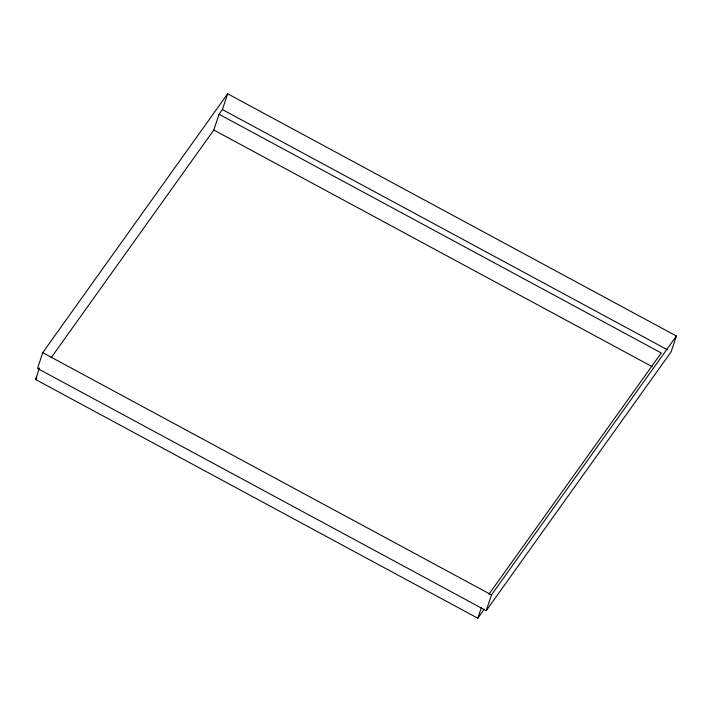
<?xml version="1.0" encoding="UTF-8"?>
<svg xmlns="http://www.w3.org/2000/svg" width="712" height="712" viewBox="0 0 712 712"><rect width="100%" height="100%" fill="white"/><g stroke="black" fill="none" stroke-linecap="round" stroke-linejoin="round"><path stroke-width="1.07" d="M42.738 352.654L37.496 368.433L486.243 610.673L671.149 351.79L676.4 336.011L227.653 93.77L42.738 352.654L491.494 594.894L486.243 610.673M484.276 609.187L477.823 618.23L35.6 379.505L39.445 367.944M51.095 357.816L213.805 130.02L219.047 114.24L222.402 109.55L227.653 93.77M477.823 618.23L481.321 607.71M35.6 379.505L36.891 377.698M488.877 594.315L661.27 352.965L219.047 114.24M491.494 594.894L676.4 336.011M222.402 109.55L667.242 349.681M213.805 130.02L652.112 366.627"/></g></svg>
